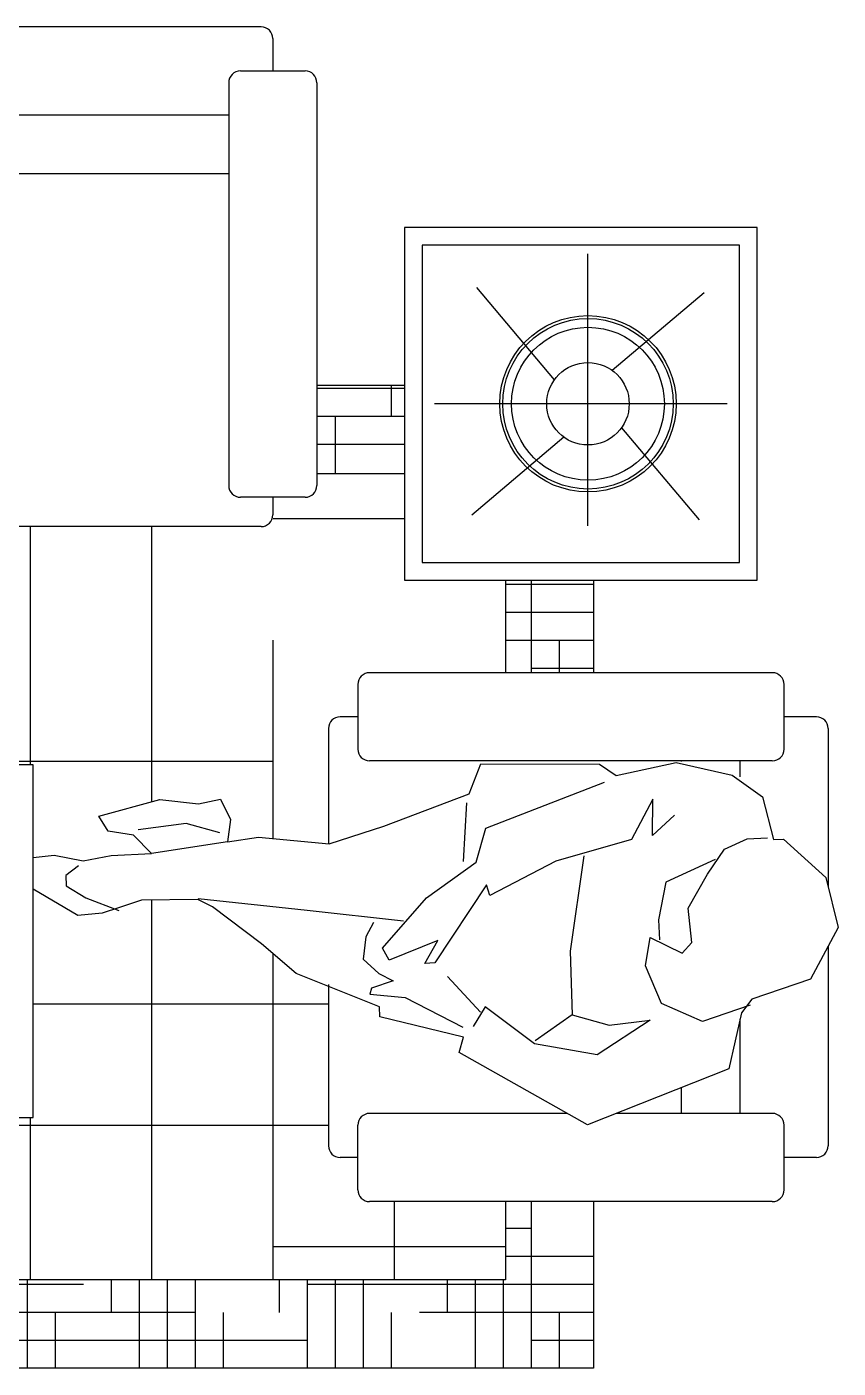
# Model space of a CAD drawing. Header units: inches. Extents: x -0.4 to 42.1, y 14 to 38.8.
# Drawn here: x 24.645 to 25.888, y 22.252 to 24.305 of the extents above; entities that cross this region are included whole.
import ezdxf

# ---------------------------------------------------------------- set-up
doc = ezdxf.new("R2010")
doc.units = ezdxf.units.IN
doc.header["$MEASUREMENT"] = 0
doc.layers.add('02', color=2, linetype='Continuous')
doc.layers.add('8', color=8, linetype='Continuous')

msp = doc.modelspace()

# ---------------------------------------------------------------- hatches: boundary and pattern name
at = {"layer": '8'}
h = msp.add_hatch(dxfattribs=at)
h.set_pattern_fill('HOUND,_O', color=256, scale=0.027, angle=270)
h.set_pattern_definition([(180, (79.08185, 165.15509), (-0.17145, 0.0428625), [0.6858, -0.3429]), (90, (79.08185, 165.15509), (0.0428625, -0.17145), [0.6858, -0.3429])])
h.paths.add_polyline_path([(25.0895, 23.7567), (25.2235, 23.7567), (25.2235, 23.6217), (25.0895, 23.6217)])
h.paths.add_polyline_path([(25.3782, 23.4583), (25.5132, 23.4583), (25.5132, 23.3167), (25.3782, 23.3167)])
h.paths.add_polyline_path([(23.133, 23.7567), (23.267, 23.7567), (23.267, 23.6217), (23.133, 23.6217)])
h.paths.add_polyline_path([(22.8494, 23.4583), (22.9844, 23.4583), (22.9844, 23.3167), (22.8912, 23.3167), (22.8694, 23.3287), (22.8494, 23.3289)])
h.paths.add_polyline_path([(22.8494, 22.5071), (22.9844, 22.5071), (22.9844, 22.3872), (25.3782, 22.3872), (25.3782, 22.5071), (25.5132, 22.5071), (25.5132, 22.2522), (22.8494, 22.2522)])
h = msp.add_hatch(dxfattribs=at)
h.set_pattern_fill('HOUND,_O', color=256, scale=0.117, angle=270)
h.set_pattern_definition([(180, (31.7084, 38.22497), (-0.74295, 0.1857375), [2.9718, -1.4859]), (90, (31.7084, 38.22497), (0.1857375, -0.74295), [2.9718, -1.4859])])
edge = h.paths.add_edge_path()
edge.add_line((23.7013, 23.1758), (23.7013, 22.7913))
edge.add_line((23.7013, 22.7913), (23.657, 22.8079))
edge.add_line((23.657, 22.8079), (23.6251, 22.8143))
edge.add_line((23.6251, 22.8143), (23.5766, 22.8515))
edge.add_line((23.5766, 22.8515), (23.545, 22.9039))
edge.add_line((23.545, 22.9039), (23.43, 22.945))
edge.add_line((23.43, 22.945), (23.4147, 22.952))
edge.add_line((23.4147, 22.952), (23.4834, 23.0291))
edge.add_line((23.4834, 23.0291), (23.623, 23.1019))
edge.add_line((23.623, 23.1019), (23.6395, 23.1492))
edge.add_line((23.6395, 23.1492), (23.6185, 23.1849))
edge.add_line((23.6185, 23.1849), (23.5822, 23.1939))
edge.add_line((23.5822, 23.1939), (23.5417, 23.1686))
edge.add_line((23.5417, 23.1686), (23.4979, 23.1274))
edge.add_line((23.4979, 23.1274), (23.4709, 23.1082))
edge.add_line((23.4709, 23.1082), (23.4554, 23.1091))
edge.add_line((23.4554, 23.1091), (23.3915, 23.0782))
edge.add_line((23.3915, 23.0782), (23.35, 23.0369))
edge.add_line((23.35, 23.0369), (23.3272, 23.0405))
edge.add_line((23.3272, 23.0405), (23.2686, 23.0183))
edge.add_line((23.2686, 23.0183), (23.2494, 23.0269))
edge.add_line((23.2494, 23.0269), (23.2494, 23.0705))
edge.add_line((23.2494, 23.0705), (23.2638, 23.0579))
edge.add_line((23.2638, 23.0579), (23.271, 23.0644))
edge.add_line((23.271, 23.0644), (23.2494, 23.0922))
edge.add_line((23.2494, 23.0922), (23.2494, 23.2312))
edge.add_ellipse((23.2314, 23.2312), major_axis=(-0.0127, 0.0127), ratio=1, start_angle=225, end_angle=315)
edge.add_line((23.2314, 23.2492), (23.2044, 23.2492))
edge.add_line((23.2044, 23.2492), (23.2044, 23.2987))
edge.add_ellipse((23.1864, 23.2987), major_axis=(-0.0127, 0.0127), ratio=1, start_angle=225, end_angle=315)
edge.add_line((23.1864, 23.3167), (22.9844, 23.3167))
edge.add_line((22.9844, 23.3167), (22.9844, 23.4583))
edge.add_line((22.9844, 23.4583), (23.133, 23.4583))
edge.add_line((23.133, 23.4583), (23.133, 23.6217))
edge.add_line((23.133, 23.6217), (23.267, 23.6217))
edge.add_line((23.267, 23.6217), (23.267, 23.6032))
edge.add_ellipse((23.285, 23.6032), major_axis=(-0.0127, 0.0127), ratio=1, start_angle=45, end_angle=135)
edge.add_line((23.285, 23.5852), (23.3345, 23.5852))
edge.add_line((23.3345, 23.5852), (23.3345, 23.5582))
edge.add_ellipse((23.3525, 23.5582), major_axis=(-0.0127, 0.0127), ratio=1, start_angle=45, end_angle=135)
edge.add_line((23.3525, 23.5402), (23.9355, 23.5402))
edge.add_line((23.9355, 23.5402), (23.935, 23.5247))
edge.add_line((23.935, 23.5247), (23.9412, 23.4096))
edge.add_line((23.9412, 23.4096), (23.9555, 23.3603))
edge.add_line((23.9555, 23.3603), (24.0048, 23.3357))
edge.add_line((24.0048, 23.3357), (24.0541, 23.3624))
edge.add_line((24.0541, 23.3624), (24.091, 23.4096))
edge.add_line((24.091, 23.4096), (24.0931, 23.4774))
edge.add_line((24.0931, 23.4774), (24.0992, 23.4774))
edge.add_line((24.0992, 23.4774), (24.1054, 23.4918))
edge.add_line((24.1054, 23.4918), (24.0931, 23.5205))
edge.add_line((24.0931, 23.5205), (24.0906, 23.5402))
edge.add_line((24.0906, 23.5402), (24.2569, 23.5402))
edge.add_line((24.2569, 23.5402), (24.2651, 23.5155))
edge.add_line((24.2651, 23.5155), (24.2593, 23.4938))
edge.add_line((24.2593, 23.4938), (24.247, 23.4754))
edge.add_line((24.247, 23.4754), (24.247, 23.463))
edge.add_line((24.247, 23.463), (24.2552, 23.4589))
edge.add_line((24.2552, 23.4589), (24.2694, 23.4741))
edge.add_line((24.2694, 23.4741), (24.2881, 23.4741))
edge.add_line((24.2881, 23.4741), (24.2778, 23.4055))
edge.add_line((24.2778, 23.4055), (24.2901, 23.3911))
edge.add_line((24.2901, 23.3911), (24.3045, 23.4014))
edge.add_line((24.3045, 23.4014), (24.3065, 23.387))
edge.add_line((24.3065, 23.387), (24.3168, 23.387))
edge.add_line((24.3168, 23.387), (24.3229, 23.4004))
edge.add_line((24.3229, 23.4004), (24.3599, 23.3726))
edge.add_line((24.3599, 23.3726), (24.3948, 23.3726))
edge.add_line((24.3948, 23.3726), (24.4256, 23.3952))
edge.add_line((24.4256, 23.3952), (24.4461, 23.426))
edge.add_line((24.4461, 23.426), (24.44, 23.4754))
edge.add_line((24.44, 23.4754), (24.425, 23.5402))
edge.add_line((24.425, 23.5402), (25.004, 23.5402))
edge.add_ellipse((25.004, 23.5582), major_axis=(-0.0127, 0.0127), ratio=1, start_angle=135, end_angle=225)
edge.add_line((25.022, 23.5582), (25.022, 23.5852))
edge.add_line((25.022, 23.5852), (25.0715, 23.5852))
edge.add_ellipse((25.0715, 23.6032), major_axis=(-0.0127, 0.0127), ratio=1, start_angle=135, end_angle=225)
edge.add_line((25.0895, 23.6032), (25.0895, 23.6217))
edge.add_line((25.0895, 23.6217), (25.2235, 23.6217))
edge.add_line((25.2235, 23.6217), (25.2235, 23.4583))
edge.add_line((25.2235, 23.4583), (25.3782, 23.4583))
edge.add_line((25.3782, 23.4583), (25.3782, 23.3167))
edge.add_line((25.3782, 23.3167), (25.1702, 23.3167))
edge.add_ellipse((25.1702, 23.2987), major_axis=(0.0127, 0.0127), ratio=1, start_angle=45, end_angle=135)
edge.add_line((25.1522, 23.2987), (25.1522, 23.2492))
edge.add_line((25.1522, 23.2492), (25.1252, 23.2492))
edge.add_ellipse((25.1252, 23.2312), major_axis=(0.0127, 0.0127), ratio=1, start_angle=45, end_angle=135)
edge.add_line((25.1072, 23.2312), (25.1072, 23.0548))
edge.add_line((25.1072, 23.0548), (25, 23.0649))
edge.add_line((25, 23.0649), (24.9525, 23.058))
edge.add_line((24.9525, 23.058), (24.957, 23.0922))
edge.add_line((24.957, 23.0922), (24.9418, 23.123))
edge.add_line((24.9418, 23.123), (24.9081, 23.1161))
edge.add_line((24.9081, 23.1161), (24.8491, 23.1225))
edge.add_line((24.8491, 23.1225), (24.7558, 23.0969))
edge.add_line((24.7558, 23.0969), (24.7697, 23.0739))
edge.add_line((24.7697, 23.0739), (24.8085, 23.0681))
edge.add_line((24.8085, 23.0681), (24.8361, 23.0401))
edge.add_line((24.8361, 23.0401), (24.7745, 23.0371))
edge.add_line((24.7745, 23.0371), (24.7317, 23.0289))
edge.add_line((24.7317, 23.0289), (24.6872, 23.0375))
edge.add_line((24.6872, 23.0375), (24.6553, 23.0336))
edge.add_line((24.6553, 23.0336), (24.6553, 23.1758))
edge.add_line((24.6553, 23.1758), (23.7013, 23.1758))
edge = h.paths.add_edge_path()
edge.add_line((24.6553, 22.6358), (24.6553, 22.9851))
edge.add_line((24.6553, 22.9851), (24.7233, 22.9451))
edge.add_line((24.7233, 22.9451), (24.7609, 22.9486))
edge.add_line((24.7609, 22.9486), (24.7875, 22.9575))
edge.add_line((24.7875, 22.9575), (24.821, 22.9683))
edge.add_line((24.821, 22.9683), (24.9073, 22.9694))
edge.add_line((24.9073, 22.9694), (24.9295, 22.9581))
edge.add_line((24.9295, 22.9581), (25.0047, 22.9015))
edge.add_line((25.0047, 22.9015), (25.0578, 22.8562))
edge.add_line((25.0578, 22.8562), (25.1072, 22.8364))
edge.add_line((25.1072, 22.8364), (25.1072, 22.5926))
edge.add_ellipse((25.1252, 22.5926), major_axis=(-0.0127, 0.0127), ratio=1, start_angle=45, end_angle=135)
edge.add_line((25.1252, 22.5746), (25.1522, 22.5746))
edge.add_line((25.1522, 22.5746), (25.1522, 22.5251))
edge.add_ellipse((25.1702, 22.5251), major_axis=(-0.0127, 0.0127), ratio=1, start_angle=45, end_angle=135)
edge.add_line((25.1702, 22.5071), (25.3782, 22.5071))
edge.add_line((25.3782, 22.5071), (25.3782, 22.3872))
edge.add_line((25.3782, 22.3872), (22.9844, 22.3872))
edge.add_line((22.9844, 22.3872), (22.9844, 22.5071))
edge.add_line((22.9844, 22.5071), (23.1864, 22.5071))
edge.add_ellipse((23.1864, 22.5251), major_axis=(0.0127, 0.0127), ratio=1, start_angle=225, end_angle=315)
edge.add_line((23.2044, 22.5251), (23.2044, 22.5746))
edge.add_line((23.2044, 22.5746), (23.2314, 22.5746))
edge.add_ellipse((23.2314, 22.5926), major_axis=(0.0127, 0.0127), ratio=1, start_angle=225, end_angle=315)
edge.add_line((23.2494, 22.5926), (23.2494, 22.6893))
edge.add_line((23.2494, 22.6893), (23.2682, 22.6897))
edge.add_line((23.2682, 22.6897), (23.2739, 22.7101))
edge.add_line((23.2739, 22.7101), (23.2812, 22.7165))
edge.add_line((23.2812, 22.7165), (23.2843, 22.7302))
edge.add_line((23.2843, 22.7302), (23.2964, 22.741))
edge.add_line((23.2964, 22.741), (23.3014, 22.7476))
edge.add_line((23.3014, 22.7476), (23.2788, 22.7558))
edge.add_line((23.2788, 22.7558), (23.2796, 22.7695))
edge.add_line((23.2796, 22.7695), (23.2494, 22.7662))
edge.add_line((23.2494, 22.7662), (23.2494, 22.8701))
edge.add_line((23.2494, 22.8701), (23.3173, 22.8663))
edge.add_line((23.3173, 22.8663), (23.4692, 22.8254))
edge.add_line((23.4692, 22.8254), (23.5211, 22.8064))
edge.add_line((23.5211, 22.8064), (23.5198, 22.7835))
edge.add_line((23.5198, 22.7835), (23.5437, 22.7591))
edge.add_line((23.5437, 22.7591), (23.5842, 22.743))
edge.add_line((23.5842, 22.743), (23.5939, 22.7517))
edge.add_line((23.5939, 22.7517), (23.6436, 22.735))
edge.add_line((23.6436, 22.735), (23.6776, 22.7083))
edge.add_line((23.6776, 22.7083), (23.7013, 22.7054))
edge.add_line((23.7013, 22.7054), (23.7013, 22.6358))
edge.add_line((23.7013, 22.6358), (24.6553, 22.6358))

# ---------------------------------------------------------------- linework, layer by layer
at = {"layer": '02'}
for p, q in [((25.004, 24.3052, 0.16), (23.3525, 24.3052, 0.16)), ((25.022, 24.2872, 0.16), (25.022, 24.2377, 0.16)), ((24.9725, 24.2377, 0.16), (25.0715, 24.2377, 0.16)), ((24.9545, 24.2197, 0.16), (24.9545, 23.6032, 0.16)), ((25.0895, 24.2197, 0.16), (25.0895, 23.6032, 0.16)), ((24.9545, 24.1702, 0.16), (23.402, 24.1702, 0.16)), ((24.9545, 24.0802, 0.16), (23.402, 24.0802, 0.16)), ((25.5045, 23.5413, 0.16), (25.5045, 23.9579, 0.16)), ((25.7174, 23.7283, 0.16), (25.2696, 23.7283, 0.16)), ((25.0715, 23.5852, 0.16), (24.9725, 23.5852, 0.16)), ((25.022, 23.5852, 0.16), (25.022, 23.5582, 0.16)), ((25.004, 23.5402, 0.16), (24.4249, 23.5402, 0.16)), ((25.7867, 23.3167, 0.16), (25.1702, 23.3167, 0.16)), ((25.1522, 23.2987, 0.16), (25.1522, 23.1997, 0.16)), ((25.8047, 23.1997, 0.16), (25.8047, 23.2987, 0.16)), ((25.1522, 23.2492, 0.16), (25.1252, 23.2492, 0.16)), ((25.8542, 23.2492, 0.16), (25.8047, 23.2492, 0.16)), ((25.1072, 23.2312, 0.16), (25.1072, 23.0543, 0.16)), ((25.8722, 23.2312, 0.16), (25.8722, 22.9883, 0.16)), ((25.7867, 23.1817, 0.16), (25.1702, 23.1817, 0.16)), ((25.6472, 23.1817, 0.16), (25.6472, 23.1807, 0.16)), ((25.7372, 23.1817, 0.16), (25.7372, 23.1573, 0.16)), ((24.6553, 23.1758, 0.16), (23.7013, 23.1758, 0.16)), ((24.6553, 22.6358, 0.16), (24.6553, 23.1758, 0.16)), ((25.3224, 23.1313, 0.16), (25.3403, 23.177, 0.16)), ((25.3403, 23.177, 0.16), (25.5224, 23.1765, 0.16)), ((25.5224, 23.1765, 0.16), (25.5479, 23.1592, 0.16)), ((25.5479, 23.1592, 0.16), (25.6395, 23.179, 0.16)), ((25.6395, 23.179, 0.16), (25.7253, 23.1599, 0.16)), ((25.7253, 23.1599, 0.16), (25.7716, 23.1267, 0.16)), ((25.348, 23.0785, 0.16), (25.5298, 23.149, 0.16)), ((24.7558, 23.0969, 0.16), (24.8491, 23.1225, 0.16)), ((24.8491, 23.1225, 0.16), (24.9081, 23.1161, 0.16)), ((24.9081, 23.1161, 0.16), (24.9418, 23.123, 0.16)), ((24.9418, 23.123, 0.16), (24.957, 23.0922, 0.16)), ((25.192, 23.0819, 0.16), (25.3224, 23.1313, 0.16)), ((25.6036, 23.1232, 0.16), (25.571, 23.0615, 0.16)), ((25.6031, 23.0676, 0.16), (25.6036, 23.1232, 0.16)), ((25.7716, 23.1267, 0.16), (25.7886, 23.0611, 0.16)), ((25.3184, 23.1173, 0.16), (25.3134, 23.0275, 0.16)), ((25.6372, 23.0986, 0.16), (25.6031, 23.0676, 0.16)), ((24.7697, 23.0739, 0.16), (24.7558, 23.0969, 0.16)), ((24.8894, 23.0859, 0.16), (24.8158, 23.0761, 0.16)), ((24.941, 23.0714, 0.16), (24.8894, 23.0859, 0.16)), ((24.957, 23.0922, 0.16), (24.9525, 23.058, 0.16)), ((25.1085, 23.0547, 0.16), (25.192, 23.0819, 0.16)), ((25.3335, 23.0269, 0.16), (25.348, 23.0785, 0.16)), ((24.8085, 23.0681, 0.16), (24.7697, 23.0739, 0.16)), ((24.8361, 23.0401, 0.16), (24.8085, 23.0681, 0.16)), ((24.9525, 23.058, 0.16), (24.8361, 23.0401, 0.16)), ((24.9268, 23.0756, 0.16), (24.9268, 23.0756, 0.16)), ((24.9525, 23.058, 0.16), (25, 23.0649, 0.16)), ((25, 23.0649, 0.16), (25.1085, 23.0547, 0.16)), ((25.571, 23.0615, 0.16), (25.4554, 23.0281, 0.16)), ((25.7137, 23.0467, 0.16), (25.7484, 23.0623, 0.16)), ((25.7484, 23.0623, 0.16), (25.7792, 23.0637, 0.16)), ((25.7886, 23.0611, 0.16), (25.804, 23.0618, 0.16)), ((25.804, 23.0618, 0.16), (25.8685, 23.0032, 0.16)), ((24.6553, 23.0336, 0.16), (24.6872, 23.0375, 0.16)), ((24.6872, 23.0375, 0.16), (24.7317, 23.0289, 0.16)), ((24.7317, 23.0289, 0.16), (24.7745, 23.0371, 0.16)), ((24.7745, 23.0371, 0.16), (24.8361, 23.0401, 0.16)), ((25.4982, 23.0363, 0.16), (25.4773, 22.8902, 0.16)), ((25.6877, 23.0084, 0.16), (25.7137, 23.0467, 0.16)), ((24.7244, 23.0208, 0.16), (24.705, 23.006, 0.16)), ((25.2574, 22.9723, 0.16), (25.3335, 23.0269, 0.16)), ((25.4554, 23.0281, 0.16), (25.3545, 22.9754, 0.16)), ((25.699, 23.0306, 0.16), (25.6235, 22.9961, 0.16)), ((24.705, 23.006, 0.16), (24.7057, 22.9906, 0.16)), ((25.6235, 22.9961, 0.16), (25.6124, 22.9384, 0.16)), ((25.6578, 22.956, 0.16), (25.6877, 23.0084, 0.16)), ((25.8685, 23.0032, 0.16), (25.8876, 22.9269, 0.16)), ((24.7233, 22.9451, 0.16), (24.6553, 22.9851, 0.16)), ((24.7057, 22.9906, 0.16), (24.7359, 22.972, 0.16)), ((25.3491, 22.9921, 0.16), (25.2699, 22.8725, 0.16)), ((25.3545, 22.9754, 0.16), (25.3491, 22.9921, 0.16)), ((24.7359, 22.972, 0.16), (24.7862, 22.9528, 0.16)), ((24.7875, 22.9575, 0.16), (24.7609, 22.9486, 0.16)), ((24.821, 22.9683, 0.16), (24.7875, 22.9575, 0.16)), ((24.9073, 22.9694, 0.16), (24.821, 22.9683, 0.16)), ((24.9295, 22.9581, 0.16), (24.9073, 22.9694, 0.16)), ((25.0748, 22.9527, 0.16), (24.9076, 22.9704, 0.16)), ((25.0047, 22.9015, 0.16), (24.9295, 22.9581, 0.16)), ((25.1901, 22.895, 0.16), (25.2574, 22.9723, 0.16)), ((25.6634, 22.9038, 0.16), (25.6578, 22.956, 0.16)), ((24.7609, 22.9486, 0.16), (24.7233, 22.9451, 0.16)), ((25.2221, 22.9366, 0.16), (25.0748, 22.9527, 0.16)), ((25.1072, 22.9493, 0.16), (25.1072, 22.9492, 0.16)), ((25.1759, 22.9344, 0.16), (25.1646, 22.9123, 0.16)), ((25.6124, 22.9384, 0.16), (25.6138, 22.9076, 0.16)), ((25.8876, 22.9269, 0.16), (25.845, 22.8477, 0.16)), ((25.0578, 22.8562, 0.16), (25.0047, 22.9015, 0.16)), ((25.1646, 22.9123, 0.16), (25.1601, 22.8781, 0.16)), ((25.2003, 22.8769, 0.16), (25.1901, 22.895, 0.16)), ((25.2744, 22.9067, 0.16), (25.2003, 22.8769, 0.16)), ((25.2545, 22.8718, 0.16), (25.2744, 22.9067, 0.16)), ((25.5926, 22.868, 0.16), (25.5998, 22.9115, 0.16)), ((25.5998, 22.9115, 0.16), (25.6487, 22.8876, 0.16)), ((25.6487, 22.8876, 0.16), (25.6634, 22.9038, 0.16)), ((25.8722, 22.8983, 0.16), (25.8722, 22.5926, 0.16)), ((25.1601, 22.8781, 0.16), (25.1843, 22.8561, 0.16)), ((25.2699, 22.8725, 0.16), (25.2545, 22.8718, 0.16)), ((25.4773, 22.8902, 0.16), (25.4804, 22.7931, 0.16)), ((25.1852, 22.8052, 0.16), (25.0578, 22.8562, 0.16)), ((25.1843, 22.8561, 0.16), (25.2064, 22.8448, 0.16)), ((25.3398, 22.7972, 0.16), (25.2894, 22.8519, 0.16)), ((25.6169, 22.8105, 0.16), (25.5926, 22.868, 0.16)), ((25.1072, 22.8395, 0.16), (25.1072, 22.5926, 0.16)), ((25.173, 22.8339, 0.16), (25.1703, 22.8245, 0.16)), ((25.2064, 22.8448, 0.16), (25.173, 22.8339, 0.16)), ((25.845, 22.8477, 0.16), (25.7555, 22.8171, 0.16)), ((25.1703, 22.8245, 0.16), (25.2246, 22.8194, 0.16)), ((25.2246, 22.8194, 0.16), (25.3131, 22.7743, 0.16)), ((25.68, 22.7826, 0.16), (25.6169, 22.8105, 0.16)), ((25.7555, 22.8171, 0.16), (25.7395, 22.7963, 0.16)), ((25.1859, 22.7898, 0.16), (25.1852, 22.8052, 0.16)), ((25.3139, 22.7589, 0.16), (25.1859, 22.7898, 0.16)), ((25.3472, 22.8052, 0.16), (25.3285, 22.775, 0.16)), ((25.4224, 22.7486, 0.16), (25.3472, 22.8052, 0.16)), ((25.4804, 22.7931, 0.16), (25.4237, 22.7533, 0.16)), ((25.4804, 22.7931, 0.16), (25.5367, 22.7773, 0.16)), ((25.7528, 22.8077, 0.16), (25.68, 22.7826, 0.16)), ((25.7395, 22.7963, 0.16), (25.7204, 22.7105, 0.16)), ((25.5996, 22.7849, 0.16), (25.5188, 22.7317, 0.16)), ((25.5367, 22.7773, 0.16), (25.5996, 22.7849, 0.16)), ((25.7372, 22.7861, 0.16), (25.7372, 22.6421, 0.16)), ((25.3073, 22.7354, 0.16), (25.3139, 22.7589, 0.16)), ((25.5188, 22.7317, 0.16), (25.4224, 22.7486, 0.16)), ((25.5039, 22.6244, 0.16), (25.3073, 22.7354, 0.16)), ((25.7204, 22.7105, 0.16), (25.5039, 22.6244, 0.16)), ((25.6472, 22.6814, 0.16), (25.6472, 22.6421, 0.16)), ((23.7013, 22.6358, 0.16), (24.6553, 22.6358, 0.16)), ((25.4725, 22.6421, 0.16), (25.1702, 22.6421, 0.16)), ((25.79, 22.6421, 0.16), (25.5485, 22.6421, 0.16)), ((25.1522, 22.5251, 0.16), (25.1522, 22.6241, 0.16)), ((25.8047, 22.5251, 0.16), (25.8047, 22.6241, 0.16)), ((25.1522, 22.5746, 0.16), (25.1252, 22.5746, 0.16)), ((25.8542, 22.5746, 0.16), (25.8047, 22.5746, 0.16)), ((25.7867, 22.5071, 0.16), (25.1702, 22.5071, 0.16))]:
    msp.add_line(p, q, dxfattribs=at)
at = {"layer": '02', "elevation": 0.16}
for points in [[(25.7635, 23.4583), (25.7635, 23.9983), (25.2235, 23.9983), (25.2235, 23.4583)], [(25.7365, 23.4853), (25.7365, 23.9713), (25.2505, 23.9713), (25.2505, 23.4853)]]:
    msp.add_lwpolyline(points, close=True, dxfattribs=at)
for points in [[(25.4532, 23.7651), (25.3342, 23.9062)], [(25.5413, 23.7796), (25.6823, 23.8985)], [(25.0895, 23.7567), (25.2235, 23.7567)], [(25.4677, 23.677), (25.3266, 23.558)], [(25.5558, 23.6915), (25.6747, 23.5504)], [(25.0895, 23.6217), (25.2235, 23.6217)], [(25.3782, 23.4583), (25.3782, 23.3167)], [(25.5132, 23.4583), (25.5132, 23.3167)], [(25.5132, 22.5071), (25.5132, 22.2522), (22.8494, 22.2522), (22.8494, 22.5071)], [(25.3782, 22.5071), (25.3782, 22.3872), (22.9844, 22.3872), (22.9844, 22.5071)]]:
    msp.add_lwpolyline(points, dxfattribs=at)
at = {"layer": '02'}
for radius in [0.135, 0.1305, 0.117, 0.0631]:
    msp.add_circle((25.5045, 23.7283, 0.16), radius, dxfattribs=at)
for centre, start, end in [((25.004, 24.2872, 0.16), 0, 90), ((24.9725, 24.2197, 0.16), 90, 180), ((25.0715, 24.2197, 0.16), 0, 90), ((24.9725, 23.6032, 0.16), 180, 270), ((25.0715, 23.6032, 0.16), 270, 0), ((25.004, 23.5582, 0.16), 270, 0), ((25.1702, 23.2987, 0.16), 90, 180), ((25.7867, 23.2987, 0.16), 0, 90), ((25.1252, 23.2312, 0.16), 90, 180), ((25.8542, 23.2312, 0.16), 0, 90), ((25.1702, 23.1997, 0.16), 180, 270), ((25.7867, 23.1997, 0.16), 270, 0), ((25.1702, 22.6241, 0.16), 90, 180), ((25.7867, 22.6241, 0.16), 0, 90), ((25.1252, 22.5926, 0.16), 180, 270), ((25.8542, 22.5926, 0.16), 270, 0), ((25.1702, 22.5251, 0.16), 180, 270), ((25.7867, 22.5251, 0.16), 270, 0)]:
    msp.add_arc(centre, 0.018, start, end, dxfattribs=at)

doc.saveas('drawing.dxf')
